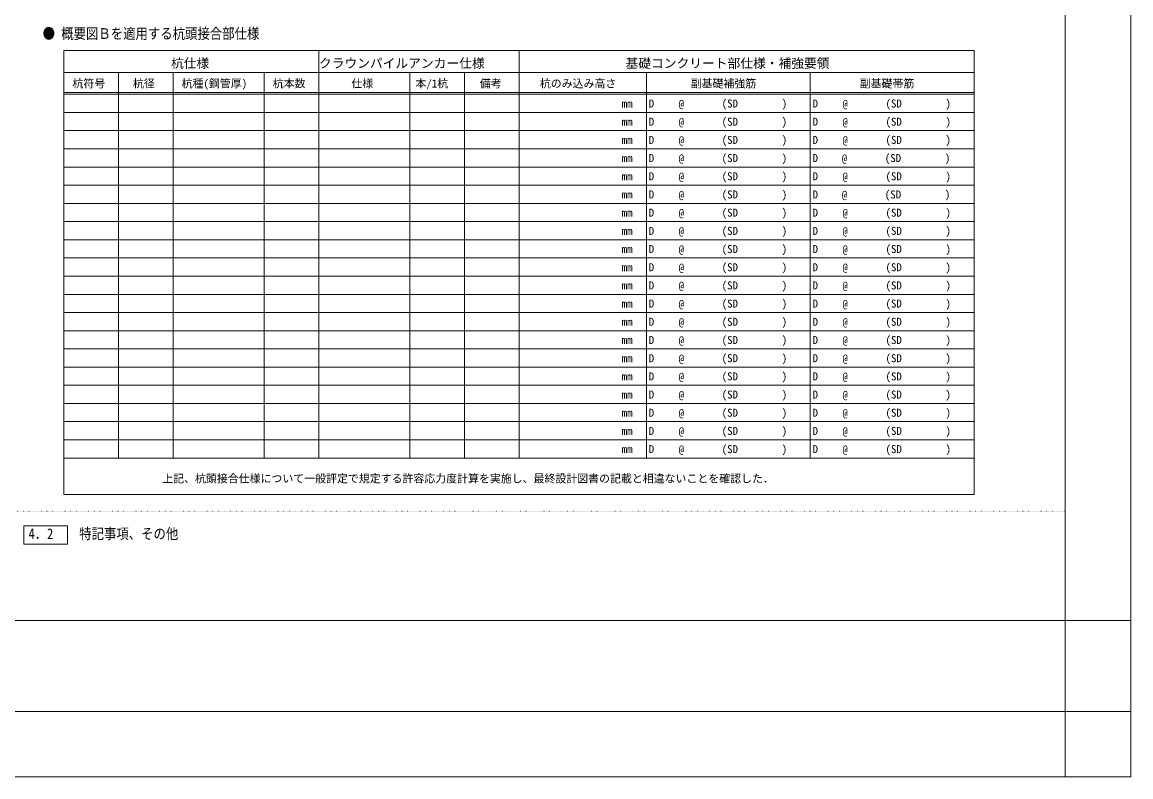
# Model space of a CAD drawing. Units: millimetres, scale not verified. Extents: x -29700 to 29700, y -21000 to 21000.
# Drawn here: x -749 to 29700, y -21000 to -255 of the extents above; entities that cross this region are included whole.
import ezdxf
from ezdxf.enums import TextEntityAlignment as Align

# ---------------------------------------------------------------- set-up
doc = ezdxf.new("R2010")
doc.units = ezdxf.units.MM
doc.header["$LTSCALE"] = 100
doc.linetypes.add('USER1', pattern=[0.26, 0.01, -0.25])
for name, color, linetype, lineweight in [('0-2_07_DOT', 4, 'USER1', 18), ('0-3_DEFPOINTS', 7, 'Continuous', 18), ('0-7_06_HYOU', 7, 'Continuous', 15), ('0-8_00_WAKU', 9, 'Continuous', 18), ('0-A_09_KAKOMI', 7, 'Continuous', 15)]:
    doc.layers.add(name, color=color, linetype=linetype, lineweight=lineweight)
doc.layers.add('0-4_02_TEXT', color=7, linetype='Continuous')
doc.styles.add('ＭＳ ゴシック', font='')
doc.styles.get('ＭＳ ゴシック').set_extended_font_data('MS Gothic')

msp = doc.modelspace()

# ---------------------------------------------------------------- linework, layer by layer
at = {"layer": '0-2_07_DOT'}
msp.add_line((-900, -13700), (27900, -13700), dxfattribs=at)
at = {"layer": '0-3_DEFPOINTS'}
for p, q in [((29700, 21000), (29700, -21000)), ((27900, -16700), (27900, -21000)), ((27900, -16700), (29700, -16700)), ((-29700, -19200), (29700, -19200)), ((-29700, -21000), (29700, -21000))]:
    msp.add_line(p, q, dxfattribs=at)
at = {"layer": '0-7_06_HYOU'}
for p, q in [((396.8, -2236.7), (396.8, -1036.7)), ((396.8, -1036.7), (12896.8, -1036.7)), ((7396.8, -2236.7), (7396.8, -1036.7)), ((12896.8, -2236.7), (12896.8, -1036.7)), ((12896.8, -1036.7), (25396.8, -1036.7)), ((25396.8, -2236.7), (25396.8, -1036.7)), ((396.8, -1636.7), (12896.8, -1636.7)), ((1896.8, -2236.7), (1896.8, -1636.7)), ((3396.8, -2236.7), (3396.8, -1636.7)), ((5896.8, -2236.7), (5896.8, -1636.7)), ((9896.8, -2236.7), (9896.8, -1636.7)), ((11396.8, -2236.7), (11396.8, -1636.7)), ((12896.8, -1636.7), (25396.8, -1636.7)), ((16396.8, -2236.7), (16396.8, -1636.7)), ((20896.8, -2236.7), (20896.8, -1636.7)), ((396.8, -2186.7), (12896.8, -2186.7)), ((12896.8, -2236.7), (396.8, -2236.7)), ((396.8, -2236.7), (396.8, -3236.7)), ((1896.8, -2236.7), (1896.8, -3236.7)), ((3396.8, -2236.7), (3396.8, -3236.7)), ((5896.8, -2236.7), (5896.8, -3236.7)), ((7396.8, -2236.7), (7396.8, -3236.7)), ((9896.8, -2236.7), (9896.8, -3236.7)), ((11396.8, -2236.7), (11396.8, -3236.7)), ((12896.8, -2186.7), (25396.8, -2186.7)), ((12896.8, -2236.7), (25396.8, -2236.7)), ((12896.8, -2236.7), (12896.8, -3236.7)), ((16396.8, -2236.7), (16396.8, -3236.7)), ((20896.8, -2236.7), (20896.8, -3236.7)), ((12896.8, -2736.7), (396.8, -2736.7)), ((12896.8, -2736.7), (25396.8, -2736.7)), ((12896.8, -3236.7), (396.8, -3236.7)), ((396.8, -3236.7), (396.8, -4236.7)), ((1896.8, -3236.7), (1896.8, -4236.7)), ((3396.8, -3236.7), (3396.8, -4236.7)), ((5896.8, -3236.7), (5896.8, -4236.7)), ((7396.8, -3236.7), (7396.8, -4236.7)), ((9896.8, -3236.7), (9896.8, -4236.7)), ((11396.8, -3236.7), (11396.8, -4236.7)), ((12896.8, -3236.7), (25396.8, -3236.7)), ((12896.8, -3236.7), (12896.8, -4236.7)), ((16396.8, -3236.7), (16396.8, -4236.7)), ((20896.8, -3236.7), (20896.8, -4236.7)), ((12896.8, -3736.7), (396.8, -3736.7)), ((12896.8, -3736.7), (25396.8, -3736.7)), ((12896.8, -4236.7), (396.8, -4236.7)), ((396.8, -4236.7), (396.8, -5236.7)), ((1896.8, -4236.7), (1896.8, -5236.7)), ((3396.8, -4236.7), (3396.8, -5236.7)), ((5896.8, -4236.7), (5896.8, -5236.7)), ((7396.8, -4236.7), (7396.8, -5236.7)), ((9896.8, -4236.7), (9896.8, -5236.7)), ((11396.8, -4236.7), (11396.8, -5236.7)), ((12896.8, -4236.7), (25396.8, -4236.7)), ((12896.8, -4236.7), (12896.8, -5236.7)), ((16396.8, -4236.7), (16396.8, -5236.7)), ((20896.8, -4236.7), (20896.8, -5236.7)), ((12896.8, -4736.7), (396.8, -4736.7)), ((12896.8, -4736.7), (25396.8, -4736.7)), ((12896.8, -5236.7), (396.8, -5236.7)), ((396.8, -5236.7), (396.8, -6236.7)), ((1896.8, -5236.7), (1896.8, -6236.7)), ((3396.8, -5236.7), (3396.8, -6236.7)), ((5896.8, -5236.7), (5896.8, -6236.7)), ((7396.8, -5236.7), (7396.8, -6236.7)), ((9896.8, -5236.7), (9896.8, -6236.7)), ((11396.8, -5236.7), (11396.8, -6236.7)), ((12896.8, -5236.7), (25396.8, -5236.7)), ((12896.8, -5236.7), (12896.8, -6236.7)), ((16396.8, -5236.7), (16396.8, -6236.7)), ((20896.8, -5236.7), (20896.8, -6236.7)), ((12896.8, -5736.7), (396.8, -5736.7)), ((12896.8, -5736.7), (25396.8, -5736.7)), ((12896.8, -6236.7), (396.8, -6236.7)), ((396.8, -6236.7), (396.8, -7236.7)), ((1896.8, -6236.7), (1896.8, -7236.7)), ((3396.8, -6236.7), (3396.8, -7236.7)), ((5896.8, -6236.7), (5896.8, -7236.7)), ((7396.8, -6236.7), (7396.8, -7236.7)), ((9896.8, -6236.7), (9896.8, -7236.7)), ((11396.8, -6236.7), (11396.8, -7236.7)), ((12896.8, -6236.7), (25396.8, -6236.7)), ((12896.8, -6236.7), (12896.8, -7236.7)), ((16396.8, -6236.7), (16396.8, -7236.7)), ((20896.8, -6236.7), (20896.8, -7236.7)), ((25396.8, -6236.7), (25396.8, -7236.7)), ((12896.8, -6736.7), (396.8, -6736.7)), ((12896.8, -6736.7), (25396.8, -6736.7)), ((12896.8, -7236.7), (396.8, -7236.7)), ((396.8, -7236.7), (396.8, -8236.7)), ((1896.8, -7236.7), (1896.8, -8236.7)), ((3396.8, -7236.7), (3396.8, -8236.7)), ((5896.8, -7236.7), (5896.8, -8236.7)), ((7396.8, -7236.7), (7396.8, -8236.7)), ((9896.8, -7236.7), (9896.8, -8236.7)), ((11396.8, -7236.7), (11396.8, -8236.7)), ((12896.8, -7236.7), (25396.8, -7236.7)), ((12896.8, -7236.7), (12896.8, -8236.7)), ((16396.8, -7236.7), (16396.8, -8236.7)), ((20896.8, -7236.7), (20896.8, -8236.7)), ((25396.8, -7236.7), (25396.8, -8236.7)), ((12896.8, -7736.7), (396.8, -7736.7)), ((12896.8, -7736.7), (25396.8, -7736.7)), ((12896.8, -8236.7), (396.8, -8236.7)), ((396.8, -8236.7), (396.8, -9236.7)), ((1896.8, -8236.7), (1896.8, -9236.7)), ((3396.8, -8236.7), (3396.8, -9236.7)), ((5896.8, -8236.7), (5896.8, -9236.7)), ((7396.8, -8236.7), (7396.8, -9236.7)), ((9896.8, -8236.7), (9896.8, -9236.7)), ((11396.8, -8236.7), (11396.8, -9236.7)), ((12896.8, -8236.7), (25396.8, -8236.7)), ((12896.8, -8236.7), (12896.8, -9236.7)), ((16396.8, -8236.7), (16396.8, -9236.7)), ((20896.8, -8236.7), (20896.8, -9236.7)), ((25396.8, -8236.7), (25396.8, -9236.7)), ((12896.8, -8736.7), (396.8, -8736.7)), ((12896.8, -8736.7), (25396.8, -8736.7)), ((12896.8, -9236.7), (396.8, -9236.7)), ((396.8, -9236.7), (396.8, -10236.7)), ((1896.8, -9236.7), (1896.8, -10236.7)), ((3396.8, -9236.7), (3396.8, -10236.7)), ((5896.8, -9236.7), (5896.8, -10236.7)), ((7396.8, -9236.7), (7396.8, -10236.7)), ((9896.8, -9236.7), (9896.8, -10236.7)), ((11396.8, -9236.7), (11396.8, -10236.7)), ((12896.8, -9236.7), (25396.8, -9236.7)), ((12896.8, -9236.7), (12896.8, -10236.7)), ((16396.8, -9236.7), (16396.8, -10236.7)), ((20896.8, -9236.7), (20896.8, -10236.7)), ((25396.8, -9236.7), (25396.8, -10236.7)), ((12896.8, -9736.7), (396.8, -9736.7)), ((12896.8, -9736.7), (25396.8, -9736.7)), ((12896.8, -10236.7), (396.8, -10236.7)), ((396.8, -10236.7), (396.8, -11236.7)), ((1896.8, -10236.7), (1896.8, -11236.7)), ((3396.8, -10236.7), (3396.8, -11236.7)), ((5896.8, -10236.7), (5896.8, -11236.7)), ((7396.8, -10236.7), (7396.8, -11236.7)), ((9896.8, -10236.7), (9896.8, -11236.7)), ((11396.8, -10236.7), (11396.8, -11236.7)), ((12896.8, -10236.7), (25396.8, -10236.7)), ((12896.8, -10236.7), (12896.8, -11236.7)), ((16396.8, -10236.7), (16396.8, -11236.7)), ((20896.8, -10236.7), (20896.8, -11236.7)), ((25396.8, -10236.7), (25396.8, -11236.7)), ((12896.8, -10736.7), (396.8, -10736.7)), ((12896.8, -10736.7), (25396.8, -10736.7)), ((12896.8, -11236.7), (396.8, -11236.7)), ((396.8, -11236.7), (396.8, -12236.7)), ((1896.8, -11236.7), (1896.8, -12236.7)), ((3396.8, -11236.7), (3396.8, -12236.7)), ((5896.8, -11236.7), (5896.8, -12236.7)), ((7396.8, -11236.7), (7396.8, -12236.7)), ((9896.8, -11236.7), (9896.8, -12236.7)), ((11396.8, -11236.7), (11396.8, -12236.7)), ((12896.8, -11236.7), (25396.8, -11236.7)), ((12896.8, -11236.7), (12896.8, -12236.7)), ((16396.8, -11236.7), (16396.8, -12236.7)), ((20896.8, -11236.7), (20896.8, -12236.7)), ((25396.8, -11236.7), (25396.8, -12236.7)), ((12896.8, -11736.7), (396.8, -11736.7)), ((12896.8, -11736.7), (25396.8, -11736.7)), ((12896.8, -12236.7), (396.8, -12236.7)), ((396.8, -12236.7), (396.8, -13236.7)), ((12896.8, -12236.7), (25396.8, -12236.7)), ((25396.8, -12236.7), (25396.8, -13236.7)), ((25396.8, -13236.7), (396.8, -13236.7))]:
    msp.add_line(p, q, dxfattribs=at)
msp.add_lwpolyline([(25396.8, -2236.7), (25396.8, -3236.7), (25396.8, -4236.7), (25396.8, -5236.7), (25396.8, -6236.7)], dxfattribs=at)
at = {"layer": '0-8_00_WAKU'}
for p, q in [((27900, -16700), (27900, 16550)), ((-27900, -16700), (27900, -16700))]:
    msp.add_line(p, q, dxfattribs=at)
at = {"layer": '0-A_09_KAKOMI'}
for p, q in [((500, -14100), (-700, -14100)), ((-700, -14600), (-700, -14100)), ((500, -14600), (500, -14100)), ((500, -14600), (-700, -14600))]:
    msp.add_line(p, q, dxfattribs=at)

# ---------------------------------------------------------------- texts
at = {"layer": '0-4_02_TEXT', "style": 'ＭＳ ゴシック', "width": 0.85}
for s, p in [('● 概要図Ｂを適用する杭頭接合部仕様', (-186.6, -802.1)), ('4．2', (-575.2, -14551.3)), ('特記事項、その他', (817.3, -14551.3))]:
    msp.add_text(s, height=293.3, dxfattribs=at).set_placement(p, align=Align.BOTTOM_LEFT)
at = {"layer": '0-4_02_TEXT', "style": 'ＭＳ ゴシック'}
for s, height, p in [('杭仕様', 256.6, (3337.7, -1588.5)), ('クラウンパイルアンカー仕様', 256.6, (7402.2, -1588.5)), ('基礎コンクリート部仕様・補強要領', 256.6, (15823, -1588.5)), ('杭符号', 219.9, (632.4, -2117.6)), ('杭径', 219.9, (2292.6, -2117.6)), ('杭種(鋼管厚)', 219.9, (3629.8, -2117.6)), ('杭本数', 219.9, (6132.4, -2117.6)), ('仕様', 219.9, (8292.6, -2117.6)), ('本/1杭', 219.9, (10051.1, -2117.6)), ('備考', 219.9, (11818.7, -2117.6)), ('杭のみ込み高さ', 219.9, (13468.9, -2117.6)), ('副基礎補強筋', 219.9, (17610.3, -2117.6)), ('副基礎帯筋', 219.9, (22254, -2117.6)), ('mm', 219.9, (15716.5, -2667.6)), ('D', 219.9, (16459.4, -2667.6)), ('@', 219.9, (17281, -2667.6)), ('(SD\u3000\u3000\u3000\u3000)', 219.9, (18462.3, -2667.6)), ('D', 219.9, (20959.4, -2667.6)), ('@', 219.9, (21781, -2667.6)), ('(SD\u3000\u3000\u3000\u3000)', 219.9, (22962.3, -2667.6)), ('mm', 219.9, (15716.5, -3167.6)), ('D', 219.9, (16459.4, -3167.6)), ('@', 219.9, (17281, -3167.6)), ('(SD\u3000\u3000\u3000\u3000)', 219.9, (18462.3, -3167.6)), ('D', 219.9, (20959.4, -3167.6)), ('@', 219.9, (21781, -3167.6)), ('(SD\u3000\u3000\u3000\u3000)', 219.9, (22962.3, -3167.6)), ('mm', 219.9, (15716.5, -3667.6)), ('D', 219.9, (16459.4, -3667.6)), ('@', 219.9, (17281, -3667.6)), ('(SD\u3000\u3000\u3000\u3000)', 219.9, (18462.3, -3667.6)), ('D', 219.9, (20959.4, -3667.6)), ('@', 219.9, (21781, -3667.6)), ('(SD\u3000\u3000\u3000\u3000)', 219.9, (22962.3, -3667.6)), ('mm', 219.9, (15716.5, -4167.6)), ('D', 219.9, (16459.4, -4167.6)), ('@', 219.9, (17281, -4167.6)), ('(SD\u3000\u3000\u3000\u3000)', 219.9, (18462.3, -4167.6)), ('D', 219.9, (20959.4, -4167.6)), ('@', 219.9, (21761.4, -4167.6)), ('(SD\u3000\u3000\u3000\u3000)', 219.9, (22942.8, -4167.6)), ('mm', 219.9, (15716.5, -4667.6)), ('D', 219.9, (16459.4, -4667.6)), ('@', 219.9, (17281, -4667.6)), ('(SD\u3000\u3000\u3000\u3000)', 219.9, (18462.3, -4667.6)), ('D', 219.9, (20959.4, -4667.6)), ('@', 219.9, (21781, -4667.6)), ('(SD\u3000\u3000\u3000\u3000)', 219.9, (22962.3, -4667.6)), ('(SD\u3000\u3000\u3000\u3000)', 219.9, (18462.3, -5167.6)), ('(SD\u3000\u3000\u3000\u3000)', 219.9, (22942.8, -5167.6)), ('mm', 219.9, (15716.5, -5167.6)), ('D', 219.9, (16459.4, -5167.6)), ('@', 219.9, (17281, -5167.6)), ('D', 219.9, (20959.4, -5167.6)), ('@', 219.9, (21761.4, -5167.6)), ('mm', 219.9, (15716.5, -5667.6)), ('D', 219.9, (16459.4, -5667.6)), ('@', 219.9, (17281, -5667.6)), ('(SD\u3000\u3000\u3000\u3000)', 219.9, (18462.3, -5667.6)), ('D', 219.9, (20959.4, -5667.6)), ('@', 219.9, (21781, -5667.6)), ('(SD\u3000\u3000\u3000\u3000)', 219.9, (22962.3, -5667.6)), ('mm', 219.9, (15716.5, -6167.6)), ('D', 219.9, (16459.4, -6167.6)), ('@', 219.9, (17281, -6167.6)), ('(SD\u3000\u3000\u3000\u3000)', 219.9, (18462.3, -6167.6)), ('D', 219.9, (20959.4, -6167.6)), ('@', 219.9, (21781, -6167.6)), ('(SD\u3000\u3000\u3000\u3000)', 219.9, (22962.3, -6167.6)), ('D', 219.9, (16459.4, -6667.6)), ('@', 219.9, (17281, -6667.6)), ('(SD\u3000\u3000\u3000\u3000)', 219.9, (18462.3, -6667.6)), ('D', 219.9, (20959.4, -6667.6)), ('@', 219.9, (21781, -6667.6)), ('(SD\u3000\u3000\u3000\u3000)', 219.9, (22962.3, -6667.6)), ('mm', 219.9, (15716.5, -6667.6)), ('mm', 219.9, (15716.5, -7167.6)), ('D', 219.9, (16459.4, -7167.6)), ('@', 219.9, (17281, -7167.6)), ('(SD\u3000\u3000\u3000\u3000)', 219.9, (18462.3, -7167.6)), ('D', 219.9, (20959.4, -7167.6)), ('@', 219.9, (21781, -7167.6)), ('(SD\u3000\u3000\u3000\u3000)', 219.9, (22962.3, -7167.6)), ('mm', 219.9, (15716.5, -7667.6)), ('D', 219.9, (16459.4, -7667.6)), ('@', 219.9, (17281, -7667.6)), ('(SD\u3000\u3000\u3000\u3000)', 219.9, (18462.3, -7667.6)), ('D', 219.9, (20959.4, -7667.6)), ('@', 219.9, (21781, -7667.6)), ('(SD\u3000\u3000\u3000\u3000)', 219.9, (22962.3, -7667.6)), ('D', 219.9, (16459.4, -8167.6)), ('@', 219.9, (17281, -8167.6)), ('(SD\u3000\u3000\u3000\u3000)', 219.9, (18462.3, -8167.6)), ('D', 219.9, (20959.4, -8167.6)), ('@', 219.9, (21781, -8167.6)), ('(SD\u3000\u3000\u3000\u3000)', 219.9, (22962.3, -8167.6)), ('mm', 219.9, (15716.5, -8167.6)), ('mm', 219.9, (15716.5, -8667.6)), ('D', 219.9, (16459.4, -8667.6)), ('@', 219.9, (17281, -8667.6)), ('(SD\u3000\u3000\u3000\u3000)', 219.9, (18462.3, -8667.6)), ('D', 219.9, (20959.4, -8667.6)), ('@', 219.9, (21781, -8667.6)), ('(SD\u3000\u3000\u3000\u3000)', 219.9, (22962.3, -8667.6)), ('mm', 219.9, (15716.5, -9167.6)), ('D', 219.9, (16459.4, -9167.6)), ('@', 219.9, (17281, -9167.6)), ('(SD\u3000\u3000\u3000\u3000)', 219.9, (18462.3, -9167.6)), ('D', 219.9, (20959.4, -9167.6)), ('@', 219.9, (21781, -9167.6)), ('(SD\u3000\u3000\u3000\u3000)', 219.9, (22962.3, -9167.6)), ('mm', 219.9, (15716.5, -9667.6)), ('D', 219.9, (16459.4, -9667.6)), ('@', 219.9, (17281, -9667.6)), ('(SD\u3000\u3000\u3000\u3000)', 219.9, (18462.3, -9667.6)), ('D', 219.9, (20959.4, -9667.6)), ('@', 219.9, (21781, -9667.6)), ('(SD\u3000\u3000\u3000\u3000)', 219.9, (22962.3, -9667.6)), ('mm', 219.9, (15716.5, -10167.6)), ('D', 219.9, (16459.4, -10167.6)), ('@', 219.9, (17281, -10167.6)), ('(SD\u3000\u3000\u3000\u3000)', 219.9, (18462.3, -10167.6)), ('D', 219.9, (20959.4, -10167.6)), ('@', 219.9, (21781, -10167.6)), ('(SD\u3000\u3000\u3000\u3000)', 219.9, (22962.3, -10167.6)), ('mm', 219.9, (15716.5, -10667.6)), ('D', 219.9, (16459.4, -10667.6)), ('@', 219.9, (17281, -10667.6)), ('(SD\u3000\u3000\u3000\u3000)', 219.9, (18462.3, -10667.6)), ('D', 219.9, (20959.4, -10667.6)), ('@', 219.9, (21781, -10667.6)), ('(SD\u3000\u3000\u3000\u3000)', 219.9, (22962.3, -10667.6)), ('mm', 219.9, (15716.5, -11167.6)), ('D', 219.9, (16459.4, -11167.6)), ('@', 219.9, (17281, -11167.6)), ('(SD\u3000\u3000\u3000\u3000)', 219.9, (18462.3, -11167.6)), ('D', 219.9, (20959.4, -11167.6)), ('@', 219.9, (21781, -11167.6)), ('(SD\u3000\u3000\u3000\u3000)', 219.9, (22962.3, -11167.6)), ('mm', 219.9, (15716.5, -11667.6)), ('D', 219.9, (16459.4, -11667.6)), ('@', 219.9, (17281, -11667.6)), ('(SD\u3000\u3000\u3000\u3000)', 219.9, (18462.3, -11667.6)), ('D', 219.9, (20959.4, -11667.6)), ('@', 219.9, (21781, -11667.6)), ('(SD\u3000\u3000\u3000\u3000)', 219.9, (22962.3, -11667.6)), ('(SD\u3000\u3000\u3000\u3000)', 219.9, (18462.3, -12167.6)), ('(SD\u3000\u3000\u3000\u3000)', 219.9, (22962.3, -12167.6)), ('mm', 219.9, (15716.5, -12167.6)), ('D', 219.9, (16459.4, -12167.6)), ('@', 219.9, (17281, -12167.6)), ('D', 219.9, (20959.4, -12167.6)), ('@', 219.9, (21781, -12167.6)), ('上記、杭頭接合仕様について一般評定で規定する許容応力度計算を実施し、最終設計図書の記載と相違ないことを確認した．', 219.9, (3097.6, -12976.2))]:
    msp.add_text(s, height=height, dxfattribs=at).set_placement(p, align=Align.BOTTOM_LEFT)

doc.saveas('drawing.dxf')
